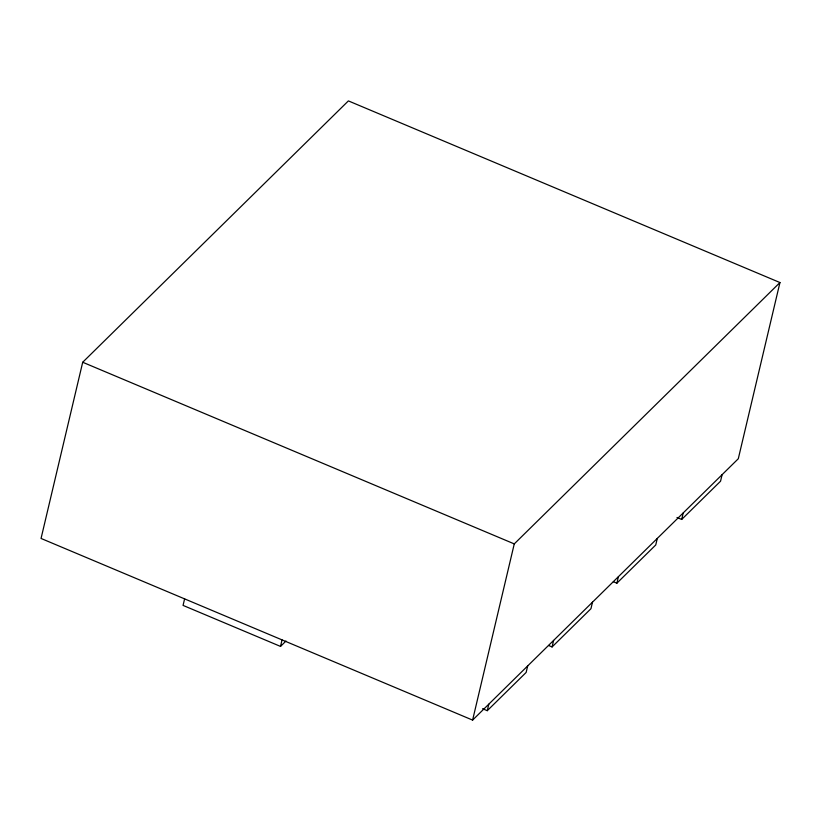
<?xml version="1.0" encoding="UTF-8"?>
<svg xmlns="http://www.w3.org/2000/svg" width="821" height="821" viewBox="0 0 821 821"><rect width="100%" height="100%" fill="white"/><g stroke="black" fill="none" stroke-linecap="round" stroke-linejoin="round"><path stroke-width="1.23" d="M82.705 362.256L41.05 538.453L472.609 720.099L738.295 458.744L779.95 282.547L348.391 100.901L82.705 362.256L514.264 543.902L779.95 282.547M184.612 598.878L183.062 605.405L280.515 646.414L285.985 641.037M280.515 646.414L282.055 639.898M472.609 720.099L514.264 543.902M482.574 708.718L487.264 710.688L488.813 704.161M527.687 665.913L526.148 672.44L487.264 710.688M548.551 645.47L552.071 646.948L553.611 640.421M592.495 602.173L590.956 608.7L552.071 646.948M613.359 581.72L616.869 583.197L618.418 576.681M657.293 538.432L655.753 544.959L616.869 583.197M676.986 517.487L681.676 519.457L683.216 512.93M722.1 474.682L720.551 481.209L681.676 519.457"/></g></svg>
